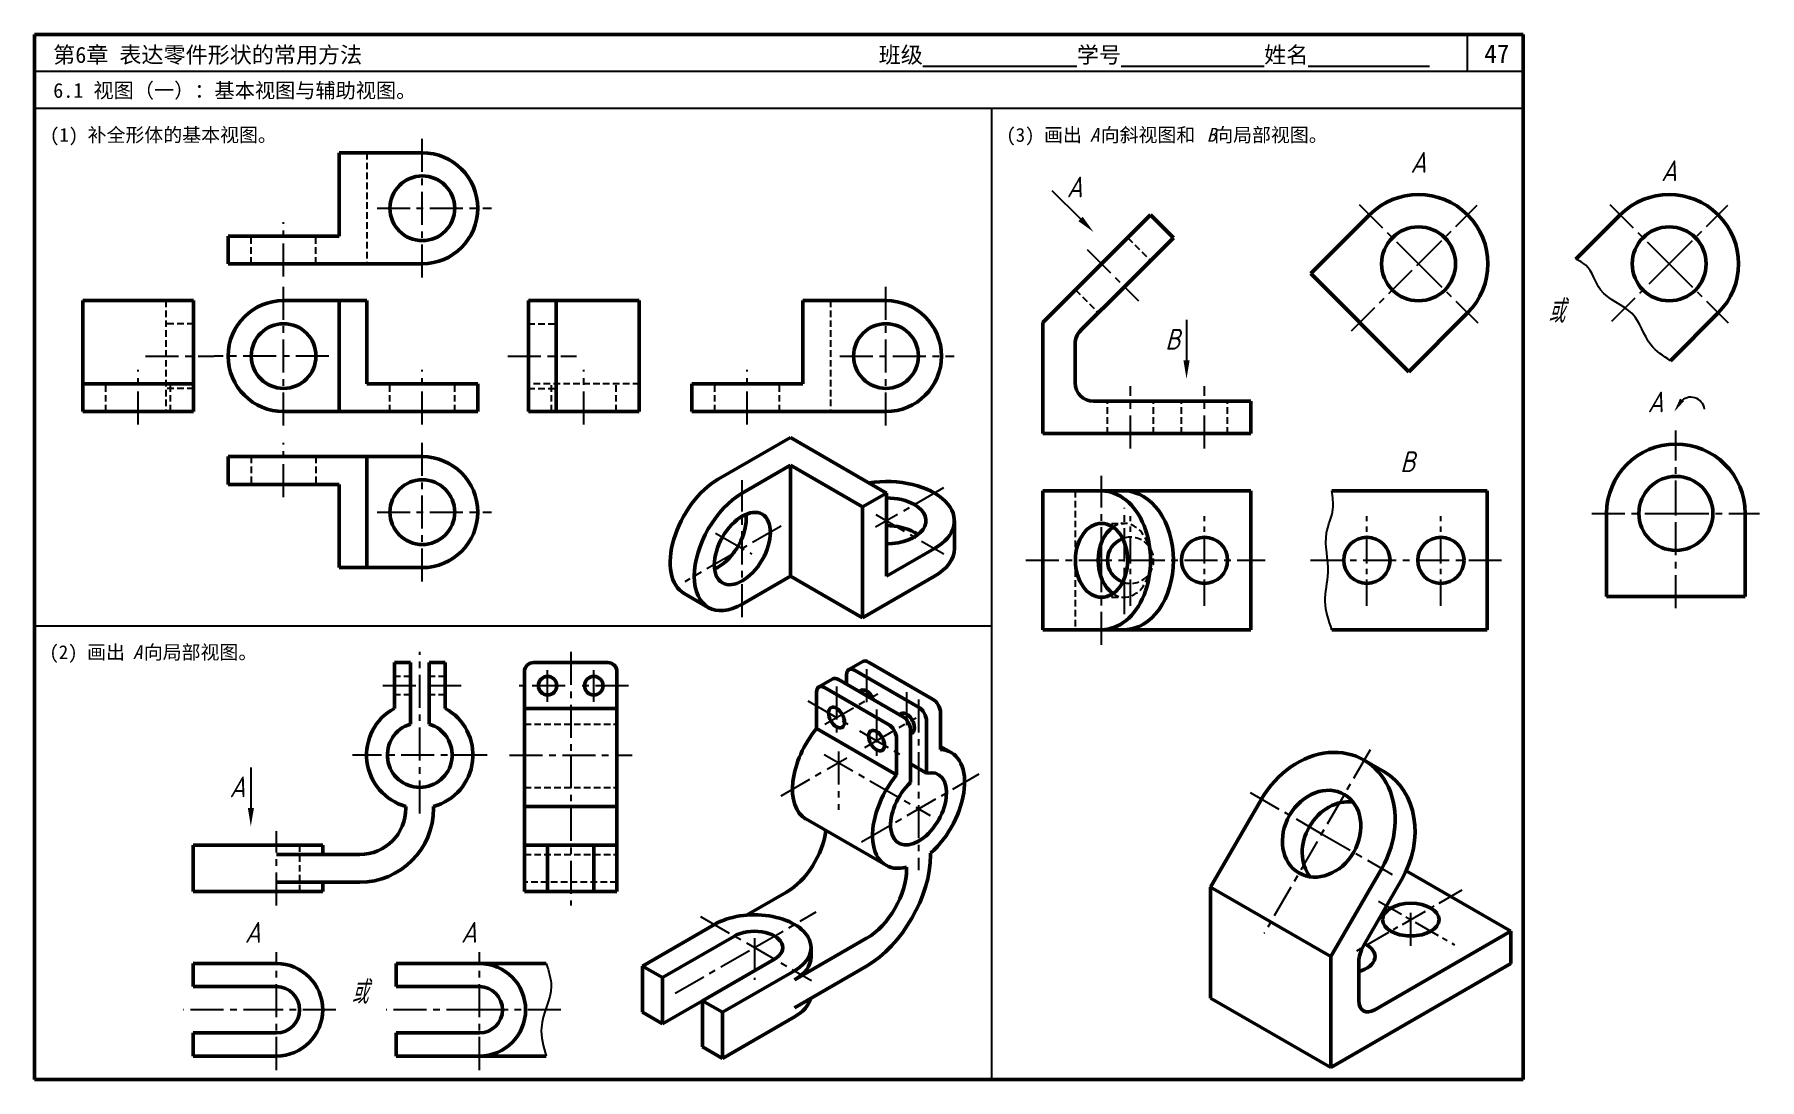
# Model space of a CAD drawing. Header units: millimetres. Extents: x 0 to 373, y 0 to 226.
import ezdxf

# ---------------------------------------------------------------- set-up
doc = ezdxf.new("R2010")
doc.units = ezdxf.units.MM
doc.header["$LTSCALE"] = 0.225
doc.linetypes.add('CENTER', pattern=[50.8, 31.75, -6.35, 6.35, -6.35])
doc.linetypes.add('HIDDEN', pattern=[9.525, 6.35, -3.175])
for name, color, linetype in [('点画线层', 7, 'CENTER'), ('答案', 1, 'Continuous'), ('细实线层', 7, 'Continuous'), ('虚线层', 7, 'HIDDEN')]:
    doc.layers.add(name, color=color, linetype=linetype)
doc.layers.add('粗实线层', color=7, linetype='Continuous', lineweight=50)
doc.styles.get("Standard").update_dxf_attribs({"font": 'gbeitc.shx', "height": 4.5, "bigfont": 'gbcbig.shx'})
doc.styles.add('宋体', font='SimSun.ttf', dxfattribs={"height": 3.5})
doc.styles.add('宋体-斜体', font='SimSun.ttf', dxfattribs={"oblique": 15, "height": 3})

msp = doc.modelspace()

# ---------------------------------------------------------------- linework, layer by layer
at = {"lineweight": 50}
for p, q in [((322, 226), (0, 226)), ((0, 226), (0, 0)), ((322, 0), (322, 226)), ((0, 0), (322, 0))]:
    msp.add_line(p, q, dxfattribs=at)
for p, q in [((310, 218), (310, 226)), ((322, 218), (0, 218)), ((322, 210), (0, 210)), ((207, 210), (207, 0)), ((0, 98.12), (207, 98.12))]:
    msp.add_line(p, q)
at = {"layer": '点画线层'}
for p, q in [((227.7, 179.52), (238.8, 168.42)), ((53.89, 141.46), (53.89, 171.46)), ((63.7, 156.46), (38.89, 156.46)), ((83.89, 141.67), (83.89, 153.46)), ((237.09, 136.45), (237.09, 149.92)), ((253.09, 136.45), (253.09, 149.92)), ((53.89, 125.91), (53.89, 137.7)), ((83.89, 107.7), (83.89, 137.7)), ((153.11, 99.98), (153.11, 129.6)), ((196.61, 127.94), (181.92, 119.46)), ((230.82, 112.28), (230.82, 130.59)), ((235.77, 100.63), (235.77, 123.65)), ((74.09, 122.7), (98.89, 122.7)), ((161.53, 119.69), (140.67, 107.65)), ((181.97, 122.16), (196.7, 113.66)), ((147.34, 118.16), (155.18, 113.63)), ((214.47, 112.28), (266.21, 112.28)), ((230.82, 93.97), (230.82, 112.28)), ((83.34, 57.53), (83.34, 92.49)), ((115.99, 92.49), (115.99, 70.17)), ((110.99, 81.65), (110.99, 88.55)), ((120.99, 81.65), (120.99, 88.55)), ((179.99, 88.77), (179.99, 80.86)), ((82.47, 85.17), (74.59, 85.17)), ((92.29, 85.17), (84.3, 85.17)), ((114.81, 85.17), (103.55, 85.17)), ((128.49, 85.17), (117.23, 85.17)), ((170.97, 76.83), (182.42, 83.44)), ((173.49, 85.02), (173.49, 74.57)), ((188.65, 83.77), (188.65, 75.48)), ((191.24, 82.21), (191.24, 45.24)), ((167.29, 81.87), (177.06, 76.22)), ((182.15, 80.02), (182.15, 69.57)), ((178.49, 75.4), (188.14, 69.82)), ((179.63, 71.83), (190.73, 78.24)), ((173.92, 70.96), (173.92, 58.3)), ((288.91, 71.3), (265.96, 31.55)), ((97.92, 70.17), (68.76, 70.17)), ((102.75, 70.17), (129.29, 70.17)), ((115.99, 70.17), (115.99, 37.64)), ((161.54, 61.38), (175.73, 69.57)), ((170.83, 70.32), (193.76, 57.08)), ((178.86, 51.38), (204.35, 66.1)), ((262.99, 62.07), (278.43, 53.16)), ((52.34, 37.64), (52.34, 53.72)), ((278.43, 53.16), (293.72, 44.33)), ((144.1, 35.25), (168.09, 21.4)), ((155.74, 28.53), (169.1, 36.25)), ((297.72, 28.92), (297.72, 36.66)), ((155.74, 30.57), (155.74, 21.53)), ((138.6, 18.64), (155.74, 28.53))]:
    msp.add_line(p, q, dxfattribs=at)
at = {"layer": '点画线层', "ltscale": 0.8}
for p, q in [((237.09, 102.44), (237.09, 121.85)), ((253.09, 102.44), (253.09, 121.85)), ((308.72, 40.91), (285.71, 27.63)), ((290.73, 38.6), (307.18, 29.11))]:
    msp.add_line(p, q, dxfattribs=at)
at = {"layer": '答案', "linetype": 'CENTER'}
for p, q in [((83.89, 173.42), (83.89, 203.42)), ((74.09, 188.42), (98.89, 188.42)), ((286.54, 189.26), (299.39, 176.4)), ((299.39, 176.4), (312.07, 189.09)), ((340.75, 189.26), (353.61, 176.4)), ((353.61, 176.4), (366.29, 189.09)), ((53.89, 173.64), (53.89, 185.42)), ((284.91, 161.92), (299.39, 176.4)), ((299.39, 176.4), (312.18, 163.62)), ((341.18, 163.98), (353.61, 176.4)), ((353.61, 176.4), (366.4, 163.62)), ((184.19, 141.46), (184.19, 171.46)), ((22.43, 141.67), (22.43, 153.46)), ((23.99, 156.46), (38.86, 156.46)), ((102.4, 156.46), (117.27, 156.46)), ((118.83, 141.67), (118.83, 153.46)), ((154.19, 141.67), (154.19, 153.46)), ((174.23, 156.46), (198.95, 156.46)), ((355.06, 122.43), (355.06, 140.36)), ((336.88, 122.43), (355.06, 122.43)), ((355.06, 101.94), (355.06, 122.43)), ((355.06, 122.43), (373.14, 122.43)), ((276, 112.28), (317.35, 112.28)), ((52.34, 2.05), (52.34, 27.53)), ((96.23, 2.05), (96.23, 27.53)), ((52.34, 15.08), (32.2, 15.08)), ((65.19, 15.08), (52.34, 15.08)), ((96.23, 15.08), (76.09, 15.08)), ((113.86, 15.08), (96.23, 15.08))]:
    msp.add_line(p, q, dxfattribs=at)
at = {"layer": '答案', "lineweight": 50}
for p, q in [((83.89, 200.42), (65.89, 200.42)), ((65.89, 182.42), (65.89, 200.42)), ((276.06, 174.28), (288.79, 187.01)), ((333.38, 177.39), (343, 187.01)), ((53.89, 182.42), (41.89, 182.42)), ((41.89, 176.42), (41.89, 182.42)), ((65.89, 182.42), (53.89, 182.42)), ((53.89, 176.42), (41.89, 176.42)), ((53.89, 176.42), (83.89, 176.42)), ((276.06, 174.28), (297.27, 153.07)), ((10.43, 150.46), (10.43, 168.46)), ((34.43, 168.46), (10.43, 168.46)), ((34.43, 150.46), (34.43, 168.46)), ((106.83, 144.46), (106.83, 168.46)), ((106.83, 168.46), (112.83, 168.46)), ((130.83, 168.46), (112.83, 168.46)), ((112.83, 144.46), (112.83, 168.46)), ((130.83, 144.46), (130.83, 168.46)), ((184.19, 168.46), (166.19, 168.46)), ((166.19, 150.46), (166.19, 168.46)), ((297.27, 153.07), (310, 165.8)), ((353.87, 155.46), (364.21, 165.8)), ((10.43, 144.46), (10.43, 150.46)), ((34.43, 150.46), (10.43, 150.46)), ((34.43, 144.46), (34.43, 150.46)), ((154.19, 150.46), (142.19, 150.46)), ((142.19, 144.46), (142.19, 150.46)), ((166.19, 150.46), (154.19, 150.46)), ((34.43, 144.46), (10.43, 144.46)), ((106.83, 144.46), (112.83, 144.46)), ((112.83, 144.46), (130.83, 144.46)), ((154.19, 144.46), (142.19, 144.46)), ((184.19, 144.46), (154.19, 144.46)), ((314.23, 127.28), (280.65, 127.28)), ((314.23, 127.28), (314.23, 97.28)), ((340.06, 104.43), (340.06, 122.43)), ((370.06, 104.43), (370.06, 122.43)), ((340.06, 104.43), (370.06, 104.43)), ((280.65, 97.28), (314.23, 97.28)), ((34.34, 25.08), (52.34, 25.08)), ((34.34, 20.08), (34.34, 25.08)), ((78.23, 25.08), (96.23, 25.08)), ((78.23, 20.08), (78.23, 25.08)), ((96.23, 25.08), (110.69, 25.08)), ((34.34, 20.08), (52.34, 20.08)), ((78.23, 20.08), (96.23, 20.08)), ((34.34, 10.08), (52.34, 10.08)), ((34.34, 5.08), (34.34, 10.08)), ((78.23, 10.08), (96.23, 10.08)), ((78.23, 5.08), (78.23, 10.08)), ((34.34, 5.08), (52.34, 5.08)), ((78.23, 5.08), (96.23, 5.08)), ((96.23, 5.08), (110.69, 5.08))]:
    msp.add_line(p, q, dxfattribs=at)
at = {"layer": '答案', "linetype": 'HIDDEN'}
for p, q in [((71.89, 200.42), (71.89, 176.42)), ((46.89, 176.42), (46.89, 182.42)), ((60.89, 176.42), (60.89, 182.42)), ((28.43, 168.46), (28.43, 144.46)), ((172.19, 168.46), (172.19, 144.46)), ((34.43, 163.46), (28.43, 163.46)), ((106.83, 163.46), (112.83, 163.46)), ((15.43, 144.46), (15.43, 150.46)), ((34.43, 149.46), (28.43, 149.46)), ((29.43, 144.46), (29.43, 150.46)), ((130.83, 150.46), (106.83, 150.46)), ((106.83, 149.46), (112.83, 149.46)), ((111.83, 144.46), (111.83, 150.46)), ((125.83, 144.46), (125.83, 150.46)), ((147.19, 144.46), (147.19, 150.46)), ((161.19, 144.46), (161.19, 150.46))]:
    msp.add_line(p, q, dxfattribs=at)
at = {"layer": '答案', "linetype": 'CENTER', "ltscale": 0.8}
for p, q in [((288.23, 102.44), (288.23, 121.85)), ((304.23, 102.44), (304.23, 121.85))]:
    msp.add_line(p, q, dxfattribs=at)
at = {"layer": '答案', "lineweight": 50}
for centre, radius in [((83.89, 188.42), 7), ((299.39, 176.4), 8), ((353.61, 176.4), 8), ((184.19, 156.46), 7), ((355.06, 122.43), 8), ((288.23, 112.28), 5), ((304.23, 112.28), 5)]:
    msp.add_circle(centre, radius, dxfattribs=at)
for centre, radius, start, end in [((83.89, 188.42), 12, 270, 90), ((299.39, 176.4), 15, 315, 135), ((353.61, 176.4), 15, 315, 135), ((184.19, 156.46), 12, 270, 90), ((355.06, 122.43), 15, 0, 180), ((52.34, 15.08), 10, 270, 90), ((96.23, 15.08), 10, 270, 90), ((52.34, 15.08), 5, 270, 90), ((96.23, 15.08), 5, 270, 90)]:
    msp.add_arc(centre, radius, start, end, dxfattribs=at)
at = {"layer": '答案'}
msp.add_arc((358.27, 144.53), 3.03, 8.6591, 137.5061, dxfattribs=at)
for points in [[(353.87, 155.46), (349.66, 158.88), (345.61, 165.63), (338.74, 170.8), (335.59, 176.09), (333.38, 177.39)], [(280.65, 97.28), (279.2, 103.34), (279.82, 109.63), (279.51, 118.2), (280.86, 123.37), (280.65, 127.28)], [(110.69, 25.08), (111.75, 20.15), (109.64, 11.27), (110.69, 5.08)]]:
    msp.add_spline(points, degree=3, dxfattribs=at)
msp.add_solid([(356.81, 146.71), (354.7, 144.42), (355.95, 147.27)], dxfattribs=at)
at = {"layer": '粗实线层'}
for p, q in [((241.43, 187.01), (230.82, 176.4)), ((241.43, 187.01), (246.38, 182.06)), ((235.77, 171.46), (246.38, 182.06)), ((218.09, 163.68), (230.82, 176.4)), ((53.89, 168.46), (65.89, 168.46)), ((71.89, 168.46), (65.89, 168.46)), ((65.89, 144.46), (65.89, 168.46)), ((71.89, 150.46), (71.89, 168.46)), ((235.77, 171.46), (226.26, 161.95)), ((218.09, 139.68), (218.09, 163.68)), ((225.09, 159.12), (225.09, 150.68)), ((83.89, 150.46), (71.89, 150.46)), ((95.89, 150.46), (83.89, 150.46)), ((95.89, 144.46), (95.89, 150.46)), ((229.09, 146.68), (263.09, 146.68)), ((263.09, 146.68), (263.09, 139.68)), ((65.89, 144.46), (53.89, 144.46)), ((83.89, 144.46), (65.89, 144.46)), ((95.89, 144.46), (83.89, 144.46)), ((147.91, 129.83), (163.5, 138.83)), ((163.5, 138.83), (184.28, 126.83)), ((263.09, 139.68), (218.09, 139.68)), ((41.89, 134.7), (53.89, 134.7)), ((41.89, 134.7), (41.89, 128.7)), ((53.89, 134.7), (71.89, 134.7)), ((71.89, 134.7), (83.89, 134.7)), ((71.89, 134.7), (71.89, 110.7)), ((153.11, 126.83), (163.5, 132.83)), ((179.09, 123.83), (163.5, 132.83)), ((163.5, 132.83), (163.5, 108.83)), ((41.89, 128.7), (53.89, 128.7)), ((53.89, 128.7), (65.89, 128.7)), ((65.89, 110.7), (65.89, 128.7)), ((218.09, 127.28), (218.09, 97.28)), ((230.82, 127.28), (218.09, 127.28)), ((235.77, 127.28), (230.82, 127.28)), ((263.09, 127.28), (235.77, 127.28)), ((263.09, 127.28), (263.09, 97.28)), ((184.28, 126.83), (179.09, 123.83)), ((179.09, 99.83), (179.09, 123.83)), ((184.28, 108.83), (184.28, 126.83)), ((198.98, 114.83), (198.98, 120.83)), ((194.68, 114.83), (184.28, 108.83)), ((71.89, 110.7), (65.89, 110.7)), ((83.89, 110.7), (71.89, 110.7)), ((163.5, 108.83), (153.11, 102.83)), ((163.5, 108.83), (179.09, 99.83)), ((194.68, 108.83), (179.09, 99.83)), ((140.56, 105.1), (145.76, 102.1)), ((218.09, 97.28), (230.82, 97.28)), ((230.82, 97.28), (235.77, 97.28)), ((235.77, 97.28), (263.09, 97.28)), ((77.84, 90.17), (77.84, 88.17)), ((81.34, 90.17), (77.84, 90.17)), ((81.34, 88.17), (81.34, 90.17)), ((85.34, 90.17), (85.34, 88.17)), ((88.84, 90.17), (85.34, 90.17)), ((88.84, 88.17), (88.84, 90.17)), ((107.99, 90.17), (123.99, 90.17)), ((179.19, 90.4), (176.16, 88.65)), ((180.42, 90.28), (194.28, 82.28)), ((77.84, 80.27), (77.84, 88.17)), ((81.34, 88.17), (81.34, 76.88)), ((85.34, 76.88), (85.34, 88.17)), ((88.84, 88.17), (88.84, 80.27)), ((105.99, 88.17), (105.99, 80.27)), ((125.99, 80.27), (125.99, 88.17)), ((172.7, 86.65), (169.67, 84.9)), ((173.92, 86.53), (187.78, 78.53)), ((175.66, 87.53), (175.66, 85.53)), ((177.39, 88.53), (191.24, 80.53)), ((169.16, 83.78), (169.16, 75.88)), ((170.89, 84.78), (184.75, 76.78)), ((105.99, 80.27), (105.99, 59.07)), ((105.99, 80.27), (125.99, 80.27)), ((125.99, 59.07), (125.99, 80.27)), ((196.01, 79.28), (196.01, 71.38)), ((169.16, 75.88), (186.48, 65.88)), ((189.51, 75.53), (189.51, 64.24)), ((192.98, 66.24), (192.98, 77.53)), ((186.48, 65.88), (186.48, 73.78)), ((196.01, 72.05), (198.29, 70.73)), ((189.51, 68.24), (192.98, 66.24)), ((287.62, 69.07), (291.91, 66.59)), ((265.44, 60.66), (254.42, 41.57)), ((80.34, 58.67), (80.34, 59.07)), ((86.34, 59.07), (86.34, 58.67)), ((105.99, 59.07), (105.99, 58.67)), ((105.99, 59.07), (125.99, 59.07)), ((105.99, 58.67), (105.99, 50.67)), ((125.99, 58.67), (125.99, 59.07)), ((125.99, 50.67), (125.99, 58.67)), ((166.88, 56.34), (184.2, 46.34)), ((34.34, 50.67), (34.34, 40.67)), ((34.34, 50.67), (52.34, 50.67)), ((52.34, 50.67), (62.34, 50.67)), ((52.34, 48.67), (70.34, 48.67)), ((62.34, 50.67), (62.34, 48.67)), ((105.99, 50.67), (105.99, 40.67)), ((105.99, 50.67), (110.99, 50.67)), ((110.99, 40.67), (110.99, 50.67)), ((110.99, 50.67), (120.99, 50.67)), ((120.99, 50.67), (125.99, 50.67)), ((120.99, 50.67), (120.99, 40.67)), ((125.99, 50.67), (125.99, 40.67)), ((193.84, 48.93), (193.84, 48.53)), ((188.65, 45.53), (188.65, 45.93)), ((280.4, 26.57), (291.42, 45.66)), ((296.72, 45.15), (319.37, 32.07)), ((70.34, 42.67), (52.34, 42.67)), ((62.34, 42.67), (62.34, 40.67)), ((254.42, 41.57), (254.42, 17.57)), ((254.42, 41.57), (280.4, 26.57)), ((295.71, 43.18), (287.48, 28.92)), ((34.34, 40.67), (52.34, 40.67)), ((52.34, 40.67), (62.34, 40.67)), ((105.99, 40.67), (110.99, 40.67)), ((120.99, 40.67), (110.99, 40.67)), ((120.99, 40.67), (125.99, 40.67)), ((162.67, 40.53), (154.01, 35.53)), ((147.08, 33.53), (131.49, 24.53)), ((135.82, 22.03), (151.41, 31.03)), ((164.4, 21.53), (179.99, 30.53)), ((289.93, 15.07), (319.37, 32.07)), ((319.37, 32.07), (319.37, 25.07)), ((167.99, 28.53), (167.99, 26.53)), ((280.4, 2.57), (280.4, 26.57)), ((131.49, 24.53), (131.49, 14.53)), ((131.49, 24.53), (135.82, 22.03)), ((160.07, 26.03), (144.48, 17.03)), ((148.81, 14.53), (164.4, 23.53)), ((179.99, 24.53), (164.4, 15.53)), ((319.37, 25.07), (280.4, 2.57)), ((286.46, 25.51), (286.46, 17.07)), ((135.82, 12.03), (135.82, 22.03)), ((144.48, 17.03), (135.82, 12.03)), ((144.48, 17.03), (148.81, 14.53)), ((144.48, 17.03), (144.48, 7.03)), ((254.42, 17.57), (280.4, 2.57)), ((131.49, 14.53), (135.82, 12.03)), ((148.81, 14.53), (148.81, 4.53)), ((148.81, 4.53), (164.4, 13.53)), ((144.48, 7.03), (148.81, 4.53))]:
    msp.add_line(p, q, dxfattribs=at)
for centre, radius in [((53.89, 156.46), 7), ((83.89, 122.7), 7), ((253.09, 112.28), 5), ((110.99, 85.17), 2), ((120.99, 85.17), 2)]:
    msp.add_circle(centre, radius, dxfattribs=at)
for centre, radius, start, end in [((53.89, 156.46), 12, 90, 270), ((229.09, 159.12), 4, 135, 180), ((229.09, 150.68), 4, 180, 270), ((83.89, 122.7), 12, 270, 90), ((237.09, 112.28), 5, 109.8307, 180), ((237.09, 112.28), 5, 180, 250.1693), ((107.99, 88.17), 2, 90, 180), ((123.99, 88.17), 2, 0, 90), ((83.34, 70.17), 11.5, 118.5719, 254.8783), ((83.34, 70.17), 11.5, 285.1217, 61.4281), ((83.34, 70.17), 7, 106.6015, 73.3985), ((70.34, 58.67), 16, 270, 0), ((70.34, 58.67), 10, 270, 0)]:
    msp.add_arc(centre, radius, start, end, dxfattribs=at)
for centre, major_axis, ratio, start_param, end_param in [((147.91, 117.83), (-7.35, -12.73), 0.57735, 3.926991, 6.283185), ((184.28, 120.83), (14.7, 0), 0.57735, 5.497787, 8.115781), ((230.82, 112.28), (0, -15), 0.707107, 0, 3.141593), ((235.77, 112.28), (0, 15), 0.707107, 3.141593, 6.283185), ((153.11, 114.83), (-7.35, -12.73), 0.57735, 3.926991, 7.068583), ((184.28, 120.83), (8.57, 0), 0.57735, 0.785398, 1.570796), ((184.28, 120.83), (8.57, 0), 0.57735, 4.712389, 7.068583), ((147.91, 117.83), (4.29, 7.42), 0.57735, 3.79273, 5.497787), ((147.91, 117.83), (4.29, 7.42), 0.57735, 5.497787, 5.632048), ((184.28, 114.83), (8.57, 0), 0.57735, 0.785398, 1.570796), ((235.77, 112.28), (0, -8), 0.707107, 3.594409, 4.712389), ((184.28, 114.83), (8.57, 0), 0.57735, 0.651137, 0.785398), ((184.28, 114.83), (14.7, 0), 0.57735, 5.497787, 6.283185), ((235.77, 112.28), (0, -8), 0.707107, 4.712389, 5.830369), ((180.42, 88.28), (-1.22, 2.12), 0.57735, 5.497787, 6.283185), ((173.92, 84.53), (-1.22, 2.12), 0.57735, 5.497787, 6.283185), ((177.39, 86.53), (-1.22, 2.12), 0.57735, 5.497787, 7.068583), ((170.89, 82.78), (-1.22, 2.12), 0.57735, 5.497787, 7.068583), ((179.99, 82.03), (-1.22, 2.12), 0.57735, 5.497787, 6.544985), ((179.99, 82.03), (-1.22, 2.12), 0.57735, 4.45059, 5.497787), ((194.28, 80.28), (-1.22, 2.12), 0.57735, 3.926991, 5.497787), ((188.65, 77.03), (-1.22, 2.12), 0.57735, 5.497787, 6.544985), ((187.78, 76.53), (-1.22, 2.12), 0.57735, 3.926991, 5.497787), ((188.65, 77.03), (-1.22, 2.12), 0.57735, 2.879793, 5.497787), ((191.24, 78.53), (1.22, -2.12), 0.57735, 0.785398, 2.356194), ((173.92, 68.53), (-7.04, -12.2), 0.57735, 4.425664, 6.283185), ((184.75, 74.78), (1.22, -2.12), 0.57735, 0.785398, 2.356194), ((191.24, 58.53), (-7.04, -12.2), 0.57735, 1.049321, 3.428317), ((278.43, 53.16), (9.19, 15.91), 0.816497, 4.712389, 7.853982), ((191.24, 58.53), (-7.04, -12.2), 0.57735, 4.425664, 6.804661), ((191.24, 58.53), (4.29, 7.42), 0.57735, 1.07515, 6.778832), ((282.72, 50.68), (9.19, 15.91), 0.816497, 4.712389, 6.283185), ((282.72, 50.68), (-4.9, -8.49), 0.816497, 3.456112, 5.968666), ((162.67, 50.53), (-6.12, -10.61), 0.57735, 0.785398, 2.192489), ((179.99, 40.53), (-9.8, -16.97), 0.57735, 0.785398, 2.356194), ((179.99, 40.53), (6.12, 10.61), 0.57735, 3.926991, 5.497787), ((155.74, 28.53), (-12.25, 0), 0.57735, 2.356194, 5.497787), ((155.74, 28.53), (6.12, 0), 0.57735, 5.497787, 8.63938), ((297.72, 27.57), (6.12, 0), 0.57735, 1.428899, 1.712693), ((155.74, 26.53), (12.25, 0), 0.57735, 5.497787, 6.283185), ((283.86, 26.57), (-6.12, 0), 0.57735, 2.008945, 4.034368), ((289.93, 27.51), (-2.45, -4.24), 0.57735, 4.712389, 5.497787), ((155.74, 18.53), (-12.25, 0), 0.57735, 2.356194, 2.999696), ((289.93, 19.07), (-2.45, -4.24), 0.57735, 5.497787, 7.068583)]:
    msp.add_ellipse(centre, major_axis=major_axis, ratio=ratio, start_param=start_param, end_param=end_param, dxfattribs=at)
for centre, major_axis, ratio in [((153.11, 114.83), (4.29, 7.42), 0.57735), ((230.82, 112.28), (0, 8), 0.707107), ((173.49, 78.28), (-1.22, 2.12), 0.57735), ((182.15, 73.28), (-1.22, 2.12), 0.57735), ((278.43, 53.16), (-4.9, -8.49), 0.816497), ((297.72, 34.57), (-6.12, 0), 0.57735)]:
    msp.add_ellipse(centre, major_axis=major_axis, ratio=ratio, dxfattribs=at)
at = {"layer": '细实线层'}
for p, q in [((220.09, 192.29), (226.26, 186.12)), ((249.2, 164.28), (249.2, 155.55)), ((46.8, 67.48), (46.8, 58.75))]:
    msp.add_line(p, q, dxfattribs=at)
for points in [[(225.79, 185.65), (226.73, 186.59), (229.09, 183.29)], [(248.53, 155.55), (249.87, 155.55), (249.2, 151.55)], [(46.14, 58.75), (47.47, 58.75), (46.8, 54.75)]]:
    msp.add_solid(points, dxfattribs=at)
at = {"layer": '虚线层'}
for p, q in [((236.48, 182.06), (241.43, 177.11)), ((225.16, 170.75), (230.11, 165.8)), ((76.89, 144.46), (76.89, 150.46)), ((90.89, 144.46), (90.89, 150.46)), ((232.09, 139.68), (232.09, 146.68)), ((242.09, 139.68), (242.09, 146.68)), ((248.09, 139.68), (248.09, 146.68)), ((258.09, 139.68), (258.09, 146.68)), ((46.89, 134.7), (46.89, 128.7)), ((60.89, 134.7), (60.89, 128.7)), ((225.09, 127.28), (225.09, 97.28)), ((230.82, 120.28), (235.77, 120.28)), ((230.82, 104.28), (235.77, 104.28)), ((81.34, 87.17), (77.84, 87.17)), ((88.84, 87.17), (85.34, 87.17)), ((81.34, 83.17), (77.84, 83.17)), ((88.84, 83.17), (85.34, 83.17)), ((105.99, 76.88), (125.99, 76.88)), ((105.99, 63.17), (125.99, 63.17)), ((57.34, 50.67), (57.34, 40.67)), ((105.99, 48.67), (125.99, 48.67)), ((125.99, 42.67), (105.99, 42.67))]:
    msp.add_line(p, q, dxfattribs=at)
msp.add_arc((237.09, 112.28), 5, 250.1693, 109.8307, dxfattribs=at)
msp.add_ellipse((235.77, 112.28), major_axis=(0, -8), ratio=0.707107, start_param=5.830369, end_param=9.877595, dxfattribs=at)

# ---------------------------------------------------------------- texts
at = {"style": '宋体'}
for s, height, p in [('第6章 表达零件形状的常用方法', 3.5, (4.05, 219.86)), ('班级%%U              %%U学号%%U             %%U姓名%%U           ', 3.5, (182.61, 219.86)), ('47', 4, (313.6, 219.86)), ('6.1 视图（一）：基本视图与辅助视图。', 3.2, (4.05, 212.31)), ('(1) 补全形体的基本视图。', 3, (3.33, 202.79)), ('(3) 画出  向斜视图和  向局部视图。', 3, (210.21, 202.79)), ('(2) 画出  向局部视图。', 3, (3.21, 90.91))]:
    msp.add_text(s, height=height, dxfattribs=at).set_placement(p)
at = {"style": '宋体-斜体', "oblique": 15}
for s, p in [('A', (228.29, 202.79)), ('B', (253.56, 202.79)), ('A', (21.29, 90.91))]:
    msp.add_text(s, height=3, dxfattribs=at).set_placement(p)
at = {"layer": '答案'}
for s, height, p in [('A', 4.5, (297.63, 196.09)), ('A', 4.5, (351.85, 194.28)), ('或', 5, (327.38, 163.68)), ('A', 4.5, (348.94, 144.29)), ('B', 4.5, (295.41, 131.35)), ('A', 4.5, (45.5, 29.58)), ('A', 4.5, (92.25, 29.58)), ('或', 5, (68.51, 16.39))]:
    msp.add_text(s, height=height, dxfattribs=at).set_placement(p)
at = {"layer": '细实线层'}
for s, p in [('A', (223.27, 190.78)), ('B', (244.58, 157.84)), ('A', (42.18, 61.04))]:
    msp.add_text(s, height=4.5, dxfattribs=at).set_placement(p)

doc.saveas('drawing.dxf')
